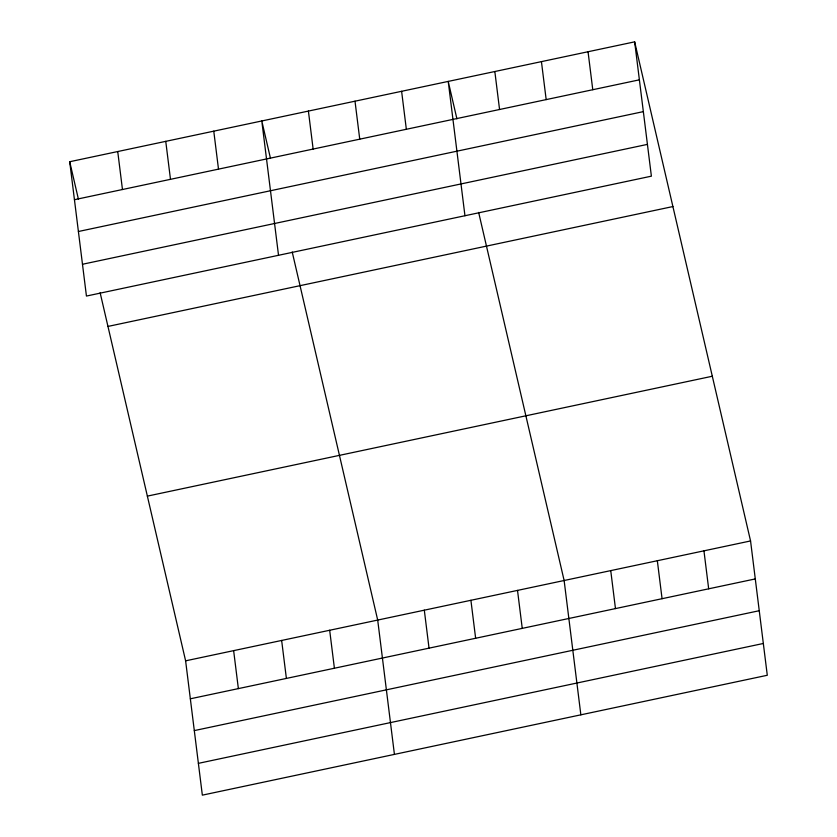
<?xml version="1.0" encoding="UTF-8"?>
<svg xmlns="http://www.w3.org/2000/svg" width="837" height="837" viewBox="0 0 837 837"><rect width="100%" height="100%" fill="white"/><g stroke="black" fill="none" stroke-linecap="round" stroke-linejoin="round"><path stroke-width="1.26" d="M634.655 41.85L651.385 176.168L86.441 296.057L69.712 161.729L634.655 41.85L750.559 540.943L767.288 675.271L202.345 795.15L185.615 660.832L100.137 292.741M74.441 199.708L639.384 79.829M78.406 231.504L643.35 111.624M82.486 264.262L647.419 144.382M107.963 326.43L672.906 206.551M147.364 496.121L712.308 376.242M185.615 660.832L750.559 540.943M190.344 698.801L755.288 578.922M194.31 730.596L759.243 610.717M198.39 763.354L763.323 643.475M456.918 118.844L448.224 81.409L464.953 215.737M478.649 212.42L564.128 580.501L580.857 714.829M270.487 158.402L261.793 120.978L278.522 255.295M292.218 251.989L377.696 620.071L394.426 754.388M69.712 161.729L78.406 199.164M703.948 550.84L708.677 588.809M657.338 560.727L662.067 598.696M588.045 51.737L592.774 89.716M610.738 570.614L615.467 608.593M541.434 61.635L546.174 99.603M494.834 71.522L499.563 109.501M517.517 590.399L522.246 628.367M470.907 600.286L475.636 638.265M401.614 91.306L406.343 129.275M424.307 610.173L429.036 648.152M355.003 101.193L359.743 139.172M308.403 111.08L313.132 149.059M329.673 630.261L334.402 668.229M281.65 640.451L286.39 678.42M213.77 131.158L218.499 169.137M233.638 650.642L238.367 688.61M165.757 141.348L170.486 179.327M117.735 151.539L122.464 189.518"/></g></svg>
